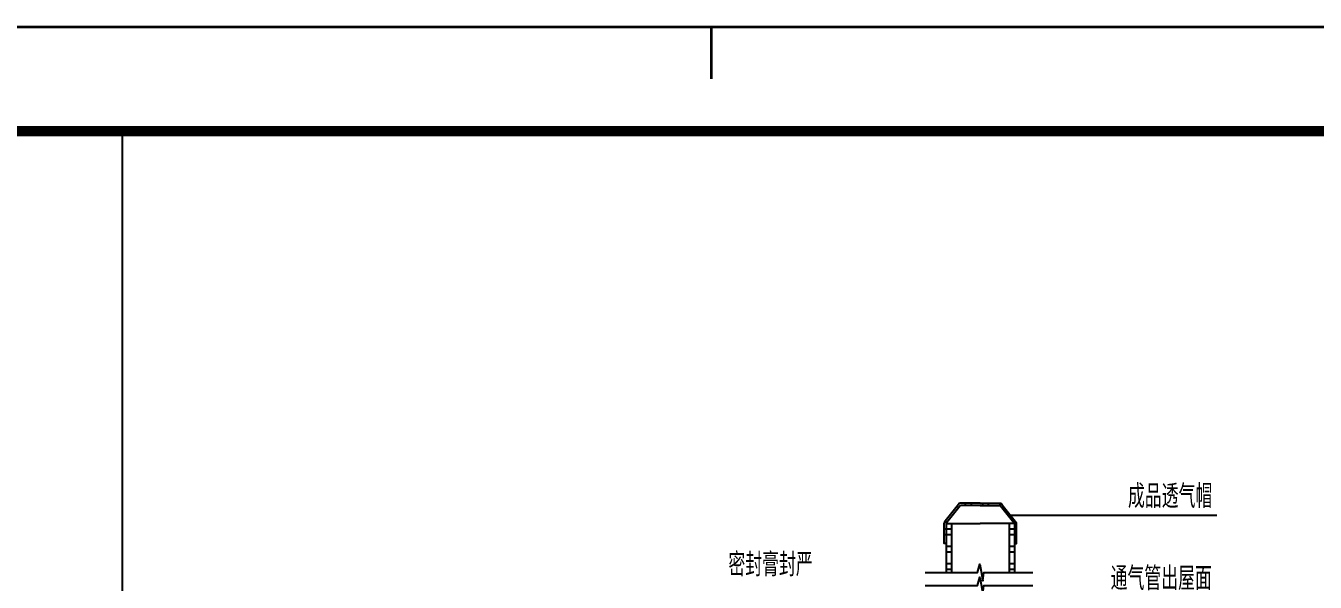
# Model space of a CAD drawing. Extents: x 1738711 to 2346805, y 1189731 to 2516152.
# Drawn here: x 1996529 to 2000246, y 1234105 to 1235709 of the extents above; entities that cross this region are included whole.
import ezdxf
from ezdxf.enums import TextEntityAlignment as Align

# ---------------------------------------------------------------- set-up
doc = ezdxf.new("R2010")
doc.units = 0
doc.header["$LTSCALE"] = 1000
doc.header["$MEASUREMENT"] = 0
for name, color, linetype in [('0000填充', 251, 'Continuous'), ('3', 3, 'Continuous'), ('4', 4, 'Continuous'), ('8', 8, 'Continuous'), ('AD-SIGN', 195, 'Continuous'), ('AE-BRIC', 40, 'Continuous'), ('DIM_LEAD', 3, 'Continuous'), ('PUB_TEXT', 7, 'Continuous'), ('TK', 4, 'Continuous')]:
    doc.layers.add(name, color=color, linetype=linetype)
doc.styles.add('_TCH_DIM', font='SIMPLEX', dxfattribs={"bigfont": 'GBCBIG'})
doc.styles.add('宋体', font='SIMSUN.TTF', dxfattribs={"width": 0.75})
pattern_1 = [(180, (-132956.0558057996, -68178.87509358837), (-4.474719206282174e-15, -25), []), (180, (-132964.3891391191, -68170.54176026897), (-4.474719206282174e-15, -25), [])]
pattern_2 = [(7.016477563892661e-15, (134077.5529179436, -68178.87509358837), (4.474719206282174e-15, -25), []), (7.016477563892661e-15, (134085.8862512626, -68170.54176026897), (4.474719206282174e-15, -25), [])]

# ---------------------------------------------------------------- blocks, each defined once
blk = doc.blocks.new('A$C76D35E1D')
at = {"layer": '0000填充'}
h = blk.add_hatch(dxfattribs=at)
h.set_pattern_fill('金属', color=256, scale=10, angle=45, style=0)
h.set_pattern_definition([(90, (134077.5529179436, -68178.87509358837), (25, 4.474719206282174e-15), []), (90, (134069.2195846245, -68170.54176026897), (25, 4.474719206282174e-15), [])])
h.paths.add_polyline_path([(532.1993380216882, 1176.677062702831), (529.7449699798599, 1173.578614681726), (527.6094271396287, 1175.714157522074), (530.7485560718924, 1179.677062702831), (560.7485560718924, 1179.677062702831), (560.7485560718924, 1176.677062702831)])
h = blk.add_hatch(dxfattribs=at)
h.set_pattern_fill('金属', color=256, scale=10, angle=45, style=0)
h.set_pattern_definition([(90, (-132956.0558057996, -68178.87509358837), (-25, 4.474719206282174e-15), []), (90, (-132947.7224724805, -68170.54176026897), (-25, 4.474719206282174e-15), [])])
h.paths.add_polyline_path([(589.2977741220966, 1176.677062702831), (591.7521421639249, 1173.578614681726), (593.8876850041561, 1175.714157522074), (590.7485560718924, 1179.677062702831), (560.7485560718924, 1179.677062702831), (560.7485560718924, 1176.677062702831)])
h = blk.add_hatch(dxfattribs=at)
h.set_pattern_fill('金属', color=256, scale=10, angle=135, style=0)
h.set_pattern_definition(pattern_2)
h.paths.add_polyline_path([(508.5689665800892, 1121.677062702831), (511.5689665800892, 1121.677062702831), (511.5689665800892, 1150.632829531562), (512.6111288787797, 1151.948478064151), (510.2595196897164, 1153.811254009255), (508.5689665800892, 1151.677062702831)])
h = blk.add_hatch(dxfattribs=at)
h.set_pattern_fill('金属', color=256, scale=10, angle=135, style=0)
h.set_pattern_definition(pattern_1)
h.paths.add_polyline_path([(612.9281455636956, 1151.677062702831), (611.2375924540684, 1153.811254009255), (608.885983265005, 1151.948478064151), (609.9281455636956, 1150.632829531562), (609.9281455636956, 1121.677062702831), (612.9281455636956, 1121.677062702831)])
h = blk.add_hatch(dxfattribs=at)
h.set_pattern_fill('金属', color=256, scale=10, angle=135, style=0)
h.set_pattern_definition(pattern_2)
h.paths.add_polyline_path([(511.5689665800892, 1150.632829531562), (519.0689665800892, 1150.632829531562), (519.0689665800892, 1080.042389367241), (511.5689665800892, 1080.042389367241)])
h = blk.add_hatch(dxfattribs=at)
h.set_pattern_fill('金属', color=256, scale=10, angle=135, style=0)
h.set_pattern_definition(pattern_1)
h.paths.add_polyline_path([(609.9281455636956, 1150.632829531562), (602.4281455636956, 1150.632829531562), (602.4281455636956, 1080.042389367241), (609.9281455636956, 1080.042389367241)])
at = {"layer": '3'}
for points in [[(481.4603073745966, 1080.042389367241), (556.5539815444499, 1080.042389367241), (560.2991382982582, 1092.116462195874), (564.4645049385726, 1067.968316538609), (565.9045522054657, 1080.042389367241), (636.5256970208138, 1080.042389367241)], [(481.4603073745966, 1061.281409340561), (556.5539815444499, 1061.281409340561), (560.2991382982582, 1073.355482169194), (564.4645049385726, 1049.207336511929), (565.9045522054657, 1061.281409340561), (636.5256970208138, 1061.281409340561)]]:
    blk.add_lwpolyline(points, dxfattribs=at)
at = {"layer": '4'}
for p, q in [((530.7485560718924, 1179.677062702831), (527.6094271396287, 1175.714157522074)), ((529.7449699798599, 1173.57861468161), (527.6094271396287, 1175.714157522074)), ((532.1993380216882, 1176.677062702831), (529.7449699798599, 1173.57861468161)), ((560.7485560718924, 1179.677062702831), (530.7485560718924, 1179.677062702831)), ((560.7485560718924, 1176.677062702831), (532.1993380216882, 1176.677062702831)), ((560.7485560718924, 1179.677062702831), (590.7485560718924, 1179.677062702831)), ((560.7485560718924, 1176.677062702831), (589.2977741220966, 1176.677062702831)), ((589.2977741220966, 1176.677062702831), (591.7521421639249, 1173.57861468161)), ((590.7485560718924, 1179.677062702831), (593.8876850041561, 1175.714157522074)), ((591.7521421639249, 1173.57861468161), (593.8876850041561, 1175.714157522074)), ((510.2595196897164, 1153.811254009255), (508.5689665800892, 1151.677062702831)), ((510.2595196897164, 1153.811254009255), (512.6111288787797, 1151.948478064151)), ((611.2375924540684, 1153.811254009255), (608.885983265005, 1151.948478064151)), ((611.2375924540684, 1153.811254009255), (612.9281455636956, 1151.677062702831)), ((512.6111288787797, 1151.948478064151), (511.5689665800892, 1150.632829531562)), ((511.5689665800892, 1150.632829531562), (511.5689665800892, 1080.042389367241)), ((511.5689665800892, 1150.632829531562), (519.0689665800892, 1150.632829531562)), ((519.0689665800892, 1150.632829531562), (519.0689665800892, 1080.042389367241)), ((519.0689665800892, 1150.632829531562), (560.7485560718924, 1150.632829531562)), ((602.4281455636956, 1150.632829531562), (560.7485560718924, 1150.632829531562)), ((602.4281455636956, 1150.632829531562), (602.4281455636956, 1080.042389367241)), ((609.9281455636956, 1150.632829531562), (602.4281455636956, 1150.632829531562)), ((608.885983265005, 1151.948478064151), (609.9281455636956, 1150.632829531562)), ((609.9281455636956, 1150.632829531562), (609.9281455636956, 1080.042389367241))]:
    blk.add_line(p, q, dxfattribs=at)
for points in [[(511.5689665800892, 1150.632829531562), (511.5689665800892, 1121.677062702831), (508.5689665800892, 1121.677062702831), (508.5689665800892, 1151.677062702831), (508.5689665800892, 1151.677062702831)], [(609.9281455636956, 1150.632829531562), (609.9281455636956, 1121.677062702831), (612.9281455636956, 1121.677062702831), (612.9281455636956, 1151.677062702831), (612.9281455636956, 1151.677062702831)]]:
    blk.add_lwpolyline(points, dxfattribs=at)
at = {"layer": '8'}
for p, q in [((527.6094271396287, 1175.714157522074), (510.2595196897164, 1153.811254009372)), ((529.7449699798599, 1173.57861468161), (512.6111288787797, 1151.948478064267)), ((591.7521421639249, 1173.57861468161), (608.885983265005, 1151.948478064267)), ((593.8876850041561, 1175.714157522074), (611.2375924540684, 1153.811254009372))]:
    blk.add_line(p, q, dxfattribs=at)
at = {"layer": 'DIM_LEAD'}
for p, q in [((604.5850600838576, 1162.412481110689), (759.0807760045, 1162.412481110689)), ((759.0807760045, 1162.412481110689), (901.749883608346, 1162.412481110689))]:
    blk.add_line(p, q, dxfattribs=at)
at = {"layer": 'PUB_TEXT', "color": 7, "style": '_TCH_DIM'}
for s, p in [('成品透气帽', (773.5903091402608, 1172.912481110689)), ('密封膏封严', (197.7690136929739, 1074.338292466886)), ('通气管出屋面', (748.6435006296226, 1054.450362645957))]:
    blk.add_text(s, height=33.75886524822695, dxfattribs=at).set_placement(p)
blk = doc.blocks.new('hjashrtahreahe')
at = {"const_width": 25}
blk.add_lwpolyline([(42800, 59399.99999995227), (42800, 58899.99999995227)], dxfattribs=at)
at = {"layer": 'TK', "color": 7, "const_width": 25}
blk.add_lwpolyline([(0, 59399.99999995227), (84100.00000001118, 59399.99999995227), (84100.00000001118, 2.328306436538696e-10), (0, 2.328306436538696e-10)], close=True, dxfattribs=at)
at = {"layer": 'TK', "color": 3, "const_width": 100}
blk.add_lwpolyline([(2500, 1000.000000000233), (2500, 58399.99999995227), (83100, 58399.99999995227), (83100, 1000.000000000233)], close=True, dxfattribs=at)
at = {"layer": 'TK', "style": '宋体', "width": 0.75}
for tag, height, p in [('项目负责人', 350, (6002.876253142487, 57088.65345305414)), ('专业负责人', 350, (6002.876253142487, 56223.65609438601)), ('设计人', 350, (6002.876253142487, 55419.42753659142)), ('版号1', 250, (77303.8661832842, 22193.36190201459)), ('时间1', 250, (82405.2941063589, 22193.36190201459)), ('版号2', 250, (77303.8661832842, 21593.36190201459)), ('时间2', 250, (82405.29410635913, 21593.36190201459)), ('版号3', 250, (77303.8661832842, 20993.36190201459)), ('时间3', 250, (82405.29410635913, 20993.36190201459)), ('建筑会签', 0.0001, (78977.87675630674, 2403.160154863494)), ('电气会签', 0.0001, (82127.87534854934, 2403.160154863494)), ('结构会签', 0.0001, (78977.8767563072, 1803.160154863494)), ('暖通会签', 0.0001, (82127.8753485498, 1803.160154863494)), ('给排水会签', 0.0001, (78977.8767563072, 1249.516187148634)), ('智能化会签', 0.0001, (82127.8753485498, 1249.516187148634))]:
    blk.add_attdef(tag, text='', height=height, dxfattribs=at).set_placement(p, align=Align.CENTER)
for tag, p in [('合作设计单位', (80815.87594981166, 48985.89357075351)), ('版号说明1', (79853.87675630674, 22318.17104576505)), ('版号说明2', (79853.87675630674, 21718.17104576505)), ('版号说明3', (79853.87675630674, 21118.17104576505)), ('浙江绿储科技有限公司', (80545.18183652684, 16035.89373564394)), ('百兆瓦级集中式熔盐储能关键', (80545.18183652684, 14953.21188406949)), ('设备研发及制造基地项目', (80545.18183652684, 14603.30029212427)), ('1#研发楼', (80545.18183652684, 13635.89373564394)), ('图名', (80545.18183652684, 12435.89373564371)), ('工程编号', (78977.87675630674, 11460.89373564394)), ('子项编号', (82127.88050491316, 11460.89373564394)), ('建筑', (78977.87675630674, 10710.89373564394)), ('图号', (82127.88050491316, 10710.89373564394)), ('施工图', (78977.87675630674, 9960.893735643942)), ('2023.03', (82127.88050491456, 9960.893735643942)), ('审定', (79352.87675630674, 8460.893735643942)), ('审核', (79352.87675630674, 7710.893735643942)), ('工程负责', (79352.87675630674, 6960.893735643942)), ('专业负责', (79352.87675630674, 6210.893735643942)), ('设计', (79352.87675630674, 5460.893735643942)), ('制图', (79352.87675630674, 4710.893735643942)), ('校对', (79352.87675630674, 3960.893735643942))]:
    blk.add_attdef(tag, text='', height=250, dxfattribs=at).set_placement(p, align=Align.MIDDLE_CENTER)

msp = doc.modelspace()

# ---------------------------------------------------------------- linework, layer by layer
at = {"layer": 'AE-BRIC', "color": 8, "linetype": 'Continuous'}
msp.add_line((1996807.217631259, 1235405.016061067), (1996807.217631259, 1218185.016061082), dxfattribs=at)

# ---------------------------------------------------------------- block references
at = {"xscale": 0.3, "yscale": 0.3, "zscale": 0.3}
msp.add_blockref('hjashrtahreahe', (1985665.663169494, 1217885.016061082), dxfattribs=at)
at = {"layer": 'AD-SIGN', "xscale": 2, "yscale": 2, "zscale": 2}
msp.add_blockref('A$C76D35E1D', (1998159.119346454, 1231972.866579058), dxfattribs=at)

doc.saveas('drawing.dxf')
